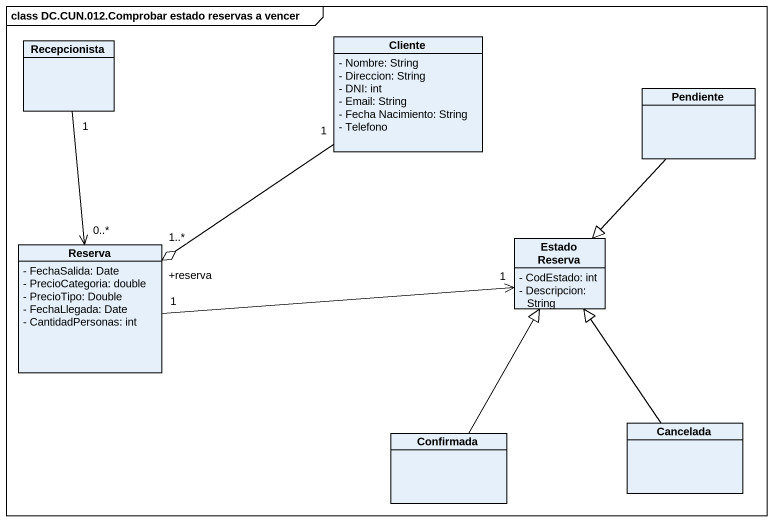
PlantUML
@startuml
mainframe class DC.CUN.012.Comprobar estado reservas a vencer
hide circle
hide empty members
skinparam classAttributeIconSize 0
class Recepcionista
class Cliente {
  - Nombre: String
  - Direccion: String
  - DNI: int
  - Email: String
  - Fecha Nacimiento: String
  - Telefono
}
class Pendiente
class Reserva {
  - FechaSalida: Date
  - PrecioCategoria: double
  - PrecioTipo: Double
  - FechaLlegada: Date
  - CantidadPersonas: int
}
class "Estado Reserva" as Estado_Reserva {
  - CodEstado: int
  - Descripcion: String
}
class Confirmada
class Cancelada
Recepcionista "1" --> "0..*" Reserva
Cliente "1" --o "+reserva\n1..*" Reserva
Pendiente --|> Estado_Reserva
Reserva "1" -right-> "1" Estado_Reserva
Confirmada -up-|> Estado_Reserva
Cancelada -up-|> Estado_Reserva
@enduml
